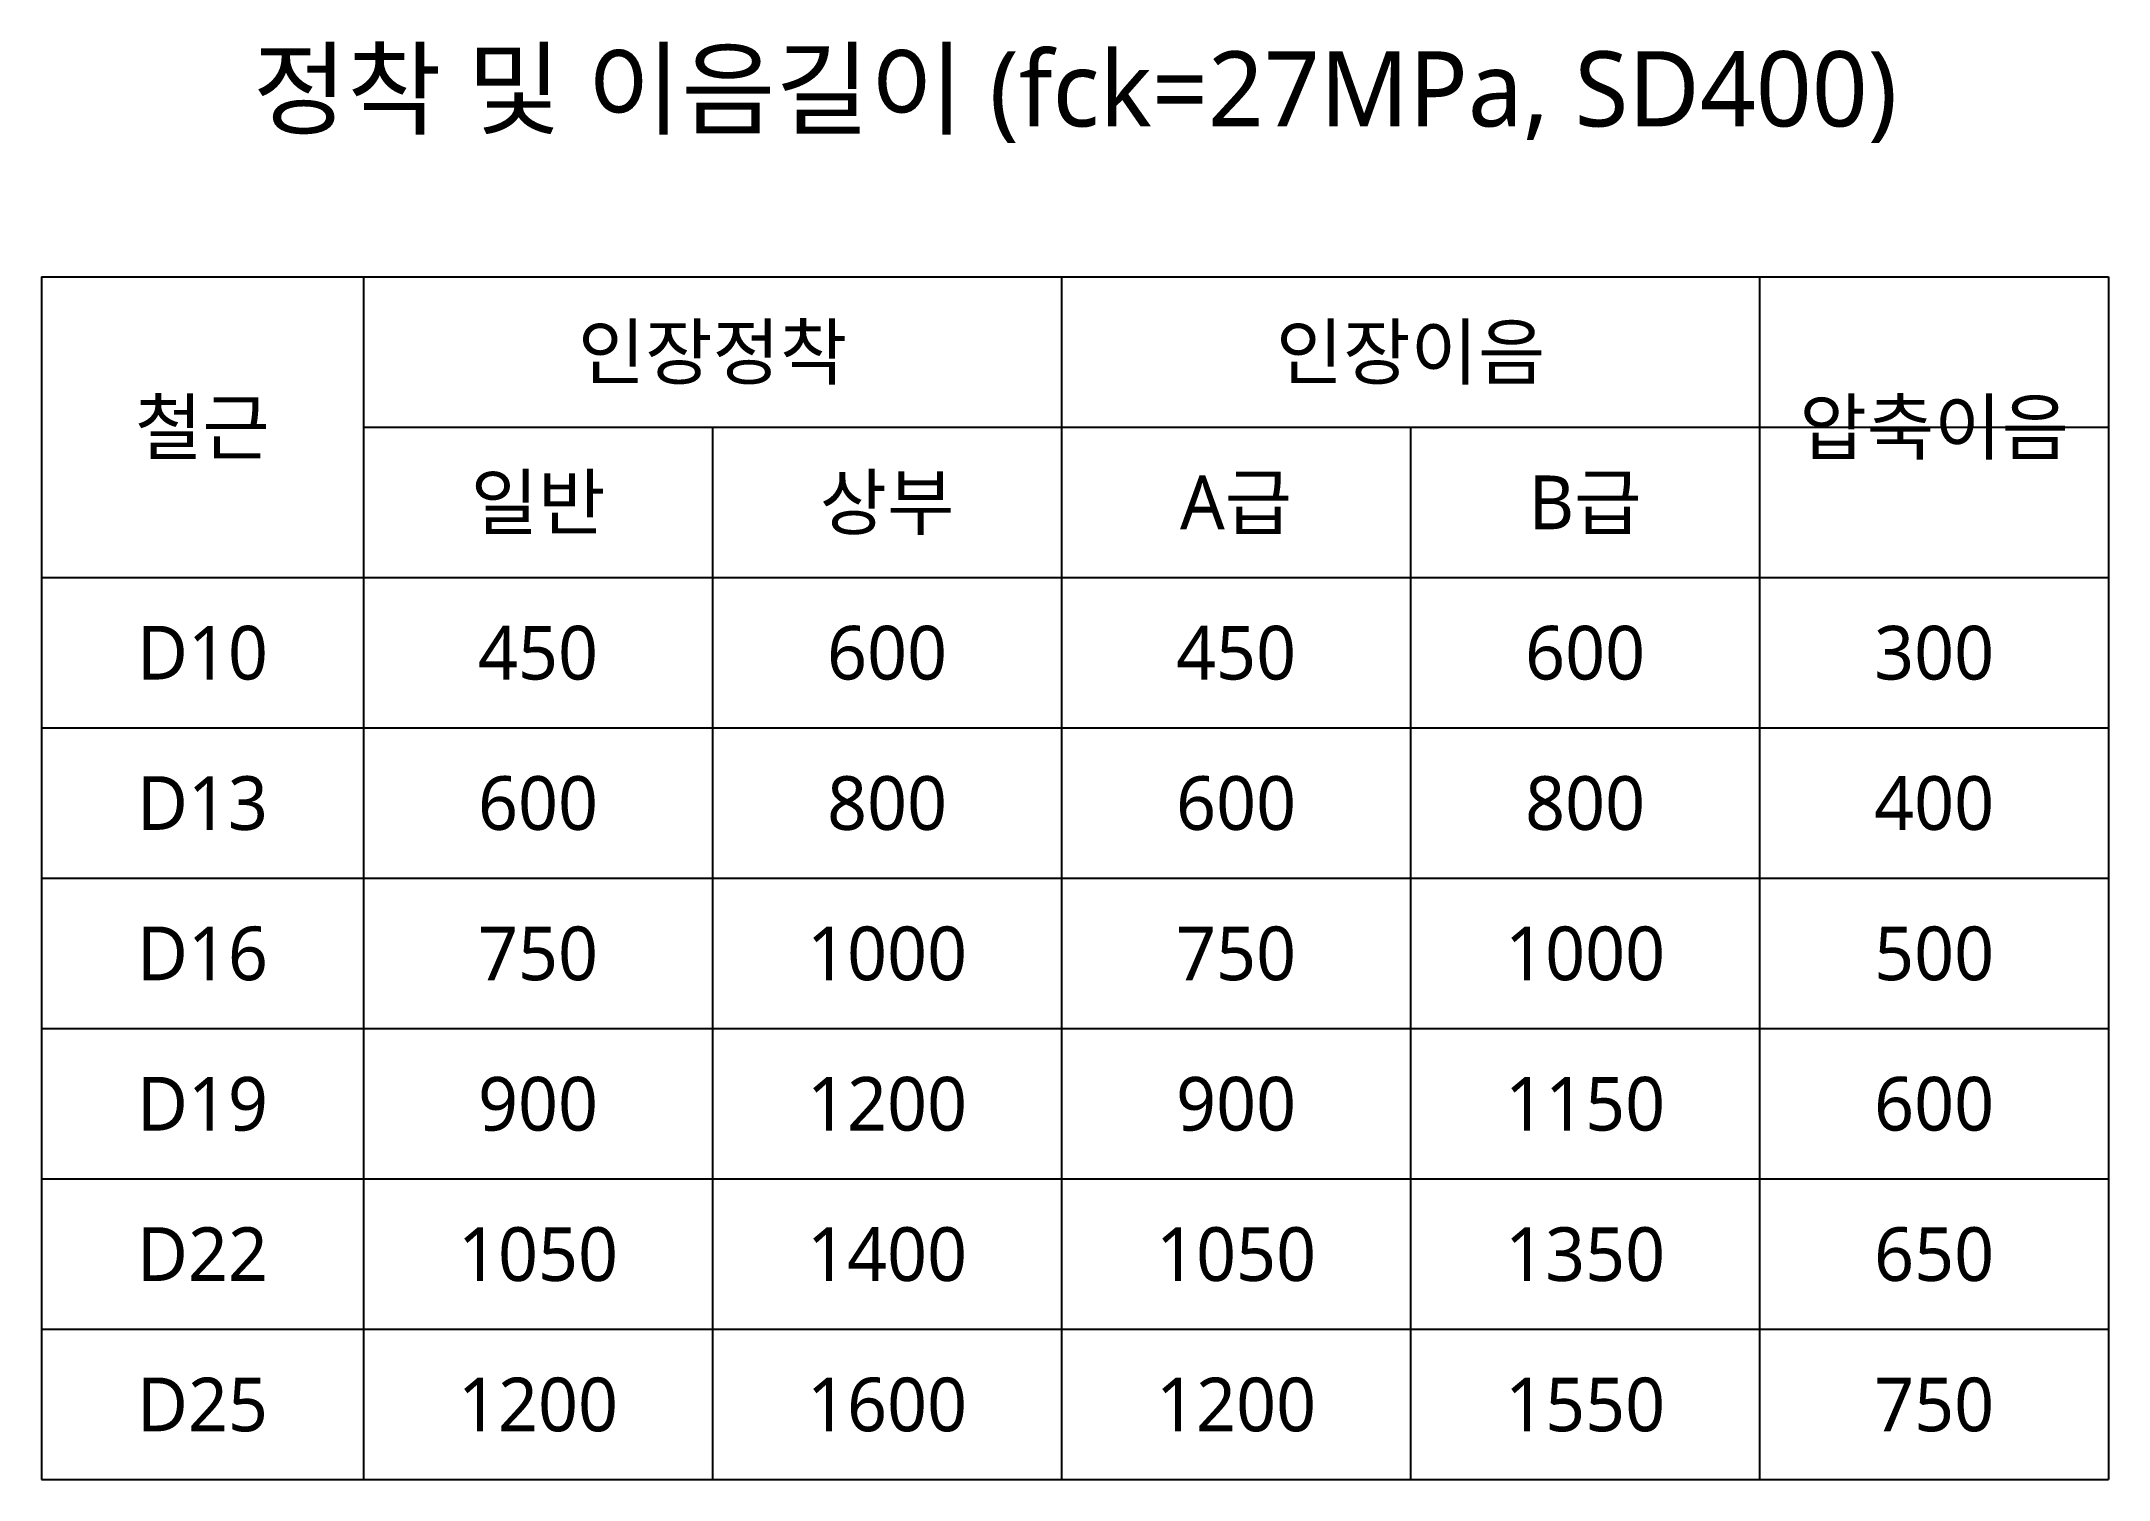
# Model space of a CAD drawing. Header units: millimetres. Extents: x 0 to 3850, y -2240 to 438.
import ezdxf
from ezdxf.enums import TextEntityAlignment as Align

# ---------------------------------------------------------------- set-up
doc = ezdxf.new("R2010")
doc.units = ezdxf.units.MM
doc.layers.add('S-TABLE', color=7, linetype='Continuous')
doc.layers.add('S-TEXT', color=2, linetype='Continuous')
doc.styles.add('KOR', font='malgun.ttf')

msp = doc.modelspace()

# ---------------------------------------------------------------- linework, layer by layer
at = {"layer": 'S-TABLE'}
for p, q in [((0, 0), (3850, 0)), ((0, 0), (0, -2240)), ((600, 0), (600, -2240)), ((1900, 0), (1900, -2240)), ((3200, 0), (3200, -2240)), ((3850, 0), (3850, -2240)), ((600, -280), (3850, -280)), ((1250, -280), (1250, -2240)), ((2550, -280), (2550, -2240)), ((0, -560), (3850, -560)), ((0, -840), (3850, -840)), ((0, -1120), (3850, -1120)), ((0, -1400), (3850, -1400)), ((0, -1680), (3850, -1680)), ((0, -1960), (3850, -1960)), ((0, -2240), (3850, -2240))]:
    msp.add_line(p, q, dxfattribs=at)

# ---------------------------------------------------------------- texts
at = {"layer": 'S-TEXT', "style": 'KOR'}
for s, height, p in [('정착 및 이음길이 (fck=27MPa, SD400)', 140, (1925, 350)), ('인장정착', 100, (1250, -140)), ('인장이음', 100, (2550, -140)), ('철근', 100, (300, -280)), ('압축이음', 100, (3525, -280)), ('일반', 100, (925, -420)), ('상부', 100, (1575, -420)), ('A급', 100, (2225, -420)), ('B급', 100, (2875, -420)), ('D10', 100, (300, -700)), ('450', 100, (925, -700)), ('600', 100, (1575, -700)), ('450', 100, (2225, -700)), ('600', 100, (2875, -700)), ('300', 100, (3525, -700)), ('D13', 100, (300, -980)), ('600', 100, (925, -980)), ('800', 100, (1575, -980)), ('600', 100, (2225, -980)), ('800', 100, (2875, -980)), ('400', 100, (3525, -980)), ('D16', 100, (300, -1260)), ('750', 100, (925, -1260)), ('1000', 100, (1575, -1260)), ('750', 100, (2225, -1260)), ('1000', 100, (2875, -1260)), ('500', 100, (3525, -1260)), ('D19', 100, (300, -1540)), ('900', 100, (925, -1540)), ('1200', 100, (1575, -1540)), ('900', 100, (2225, -1540)), ('1150', 100, (2875, -1540)), ('600', 100, (3525, -1540)), ('D22', 100, (300, -1820)), ('1050', 100, (925, -1820)), ('1400', 100, (1575, -1820)), ('1050', 100, (2225, -1820)), ('1350', 100, (2875, -1820)), ('650', 100, (3525, -1820)), ('D25', 100, (300, -2100)), ('1200', 100, (925, -2100)), ('1600', 100, (1575, -2100)), ('1200', 100, (2225, -2100)), ('1550', 100, (2875, -2100)), ('750', 100, (3525, -2100))]:
    msp.add_text(s, height=height, dxfattribs=at).set_placement(p, align=Align.MIDDLE_CENTER)

doc.saveas('drawing.dxf')
